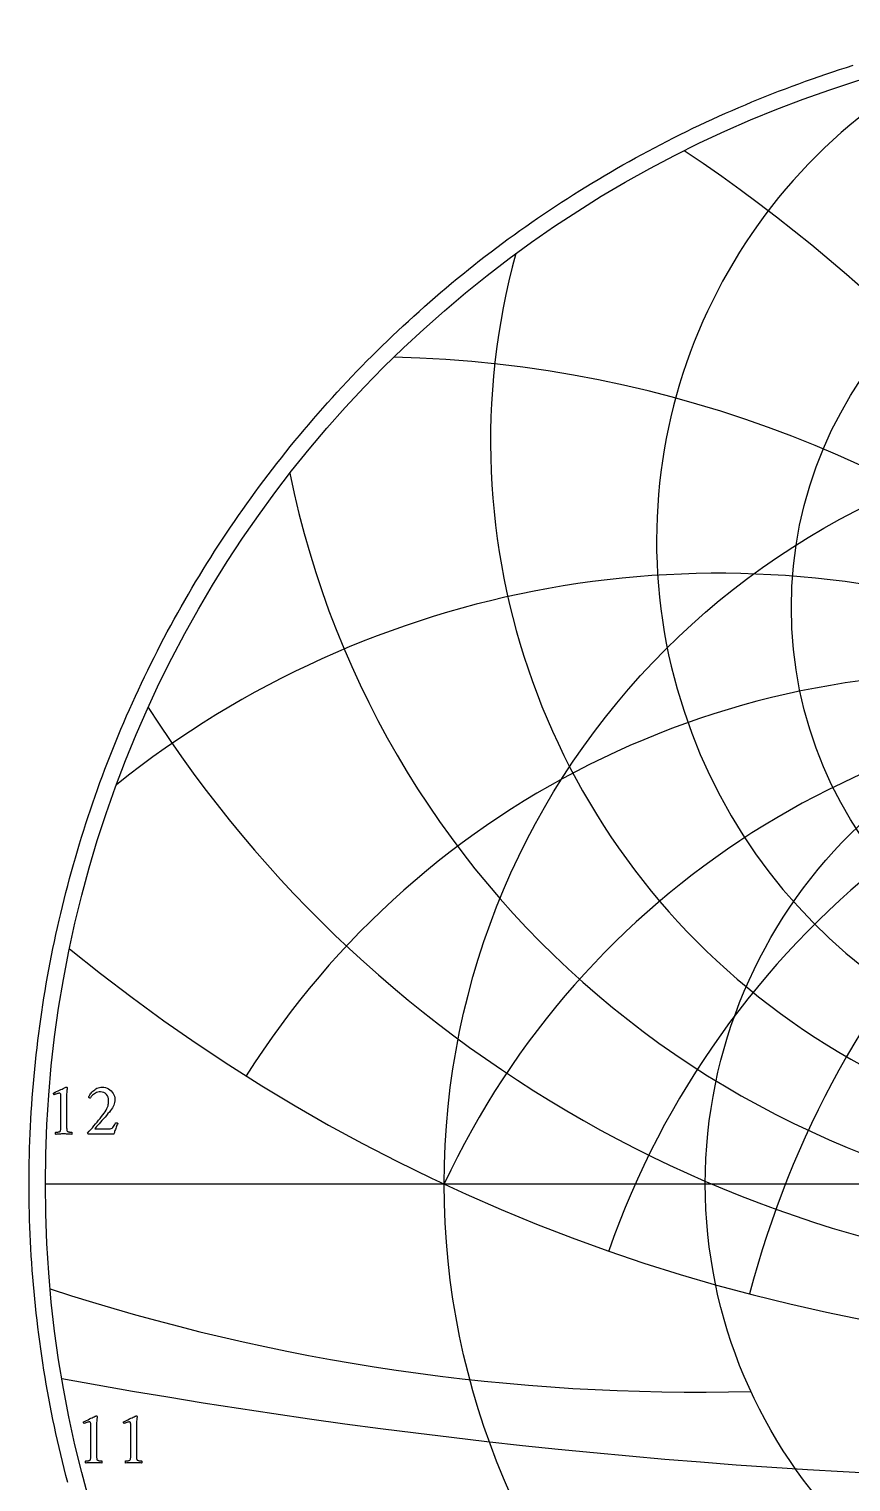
# Model space of a CAD drawing. Header units: millimetres. Extents: x -32.4 to 32.4, y -32.4 to 33.4.
# Drawn here: x -32.35 to -9.65, y -8.23 to 31.9 of the extents above; entities that cross this region are included whole.
import ezdxf

# ---------------------------------------------------------------- set-up
doc = ezdxf.new("R2010")
doc.units = ezdxf.units.MM
for name, color, linetype in [('CUT_OUTER', 1, 'Continuous'), ('ENGRAVE', 7, 'Continuous'), ('ENGRAVE_FINE', 8, 'Continuous'), ('TEXT', 5, 'Continuous')]:
    doc.layers.add(name, color=color, linetype=linetype)

msp = doc.modelspace()

# ---------------------------------------------------------------- linework, layer by layer
at = {"layer": 'CUT_OUTER'}
msp.add_lwpolyline([(-31.2817, -8.2449), (-31.3317, -8.0528), (-31.3805, -7.8604), (-31.4282, -7.6677), (-31.4746, -7.4747), (-31.5199, -7.2815), (-31.564, -7.0879), (-31.6069, -6.8941), (-31.6486, -6.7001), (-31.6891, -6.5057), (-31.7284, -6.3112), (-31.7665, -6.1164), (-31.8035, -5.9213), (-31.8392, -5.7261), (-31.8737, -5.5306), (-31.9071, -5.3349), (-31.9392, -5.1391), (-31.9701, -4.943), (-31.9999, -4.7467), (-32.0284, -4.5503), (-32.0557, -4.3537), (-32.0818, -4.1569), (-32.1067, -3.96), (-32.1304, -3.7629), (-32.1529, -3.5657), (-32.1742, -3.3683), (-32.1942, -3.1709), (-32.2131, -2.9733), (-32.2307, -2.7755), (-32.2471, -2.5777), (-32.2623, -2.3798), (-32.2763, -2.1818), (-32.2891, -1.9837), (-32.3007, -1.7856), (-32.311, -1.5873), (-32.3202, -1.3891), (-32.3281, -1.1907), (-32.3348, -0.9923), (-32.3403, -0.7939), (-32.3445, -0.5955), (-32.3476, -0.397), (-32.3494, -0.1985), (-32.35, 0), (-32.3494, 0.1985), (-32.3476, 0.397), (-32.3445, 0.5955), (-32.3403, 0.7939), (-32.3348, 0.9923), (-32.3281, 1.1907), (-32.3202, 1.3891), (-32.311, 1.5873), (-32.3007, 1.7856), (-32.2891, 1.9837), (-32.2763, 2.1818), (-32.2623, 2.3798), (-32.2471, 2.5777), (-32.2307, 2.7755), (-32.2131, 2.9733), (-32.1942, 3.1709), (-32.1742, 3.3683), (-32.1529, 3.5657), (-32.1304, 3.7629), (-32.1067, 3.96), (-32.0818, 4.1569), (-32.0557, 4.3537), (-32.0284, 4.5503), (-31.9999, 4.7467), (-31.9701, 4.943), (-31.9392, 5.1391), (-31.9071, 5.3349), (-31.8737, 5.5306), (-31.8392, 5.7261), (-31.8035, 5.9213), (-31.7665, 6.1164), (-31.7284, 6.3112), (-31.6891, 6.5057), (-31.6486, 6.7001), (-31.6069, 6.8941), (-31.564, 7.0879), (-31.5199, 7.2815), (-31.4746, 7.4747), (-31.4282, 7.6677), (-31.3805, 7.8604), (-31.3317, 8.0528), (-31.2817, 8.2449), (-31.2305, 8.4367), (-31.1782, 8.6282), (-31.1246, 8.8193), (-31.0699, 9.0101), (-31.0141, 9.2006), (-30.957, 9.3907), (-30.8988, 9.5805), (-30.8395, 9.7699), (-30.7789, 9.9589), (-30.7172, 10.1476), (-30.6544, 10.3359), (-30.5904, 10.5238), (-30.5252, 10.7113), (-30.459, 10.8984), (-30.3915, 11.0851), (-30.3229, 11.2713), (-30.2532, 11.4572), (-30.1823, 11.6426), (-30.1103, 11.8276), (-30.0372, 12.0121), (-29.9629, 12.1962), (-29.8875, 12.3798), (-29.811, 12.563), (-29.7333, 12.7456), (-29.6546, 12.9278), (-29.5747, 13.1096), (-29.4937, 13.2908), (-29.4116, 13.4715), (-29.3284, 13.6517), (-29.2441, 13.8314), (-29.1586, 14.0106), (-29.0721, 14.1892), (-28.9845, 14.3674), (-28.8958, 14.5449), (-28.806, 14.722), (-28.7151, 14.8984), (-28.6232, 15.0743), (-28.5302, 15.2497), (-28.436, 15.4245), (-28.3409, 15.5986), (-28.2446, 15.7722), (-28.1473, 15.9453), (-28.0489, 16.1177), (-27.9495, 16.2895), (-27.849, 16.4607), (-27.7475, 16.6312), (-27.645, 16.8012), (-27.5413, 16.9705), (-27.4367, 17.1391), (-27.331, 17.3072), (-27.2243, 17.4745), (-27.1166, 17.6413), (-27.0078, 17.8073), (-26.898, 17.9727), (-26.7873, 18.1374), (-26.6755, 18.3014), (-26.5627, 18.4648), (-26.4489, 18.6274), (-26.3341, 18.7893), (-26.2183, 18.9506), (-26.1015, 19.1111), (-25.9838, 19.2709), (-25.865, 19.4299), (-25.7453, 19.5883), (-25.6246, 19.7459), (-25.503, 19.9027), (-25.3804, 20.0589), (-25.2568, 20.2142), (-25.1323, 20.3688), (-25.0069, 20.5226), (-24.8805, 20.6757), (-24.7532, 20.828), (-24.6249, 20.9794), (-24.4957, 21.1301), (-24.3656, 21.28), (-24.2346, 21.4292), (-24.1026, 21.5774), (-23.9698, 21.7249), (-23.836, 21.8716), (-23.7014, 22.0174), (-23.5658, 22.1625), (-23.4294, 22.3066), (-23.2921, 22.45), (-23.1539, 22.5925), (-23.0148, 22.7341), (-22.8749, 22.8749), (-22.7341, 23.0148), (-22.5925, 23.1539), (-22.45, 23.2921), (-22.3066, 23.4294), (-22.1625, 23.5658), (-22.0174, 23.7014), (-21.8716, 23.836), (-21.7249, 23.9698), (-21.5774, 24.1026), (-21.4292, 24.2346), (-21.28, 24.3656), (-21.1301, 24.4957), (-20.9794, 24.6249), (-20.828, 24.7532), (-20.6757, 24.8805), (-20.5226, 25.0069), (-20.3688, 25.1323), (-20.2142, 25.2568), (-20.0589, 25.3804), (-19.9027, 25.503), (-19.7459, 25.6246), (-19.5883, 25.7453), (-19.4299, 25.865), (-19.2709, 25.9838), (-19.1111, 26.1015), (-18.9506, 26.2183), (-18.7893, 26.3341), (-18.6274, 26.4489), (-18.4648, 26.5627), (-18.3014, 26.6755), (-18.1374, 26.7873), (-17.9727, 26.898), (-17.8073, 27.0078), (-17.6413, 27.1166), (-17.4745, 27.2243), (-17.3072, 27.331), (-17.1391, 27.4367), (-16.9705, 27.5413), (-16.8012, 27.645), (-16.6312, 27.7475), (-16.4607, 27.849), (-16.2895, 27.9495), (-16.1177, 28.0489), (-15.9453, 28.1473), (-15.7722, 28.2446), (-15.5986, 28.3409), (-15.4245, 28.436), (-15.2497, 28.5302), (-15.0743, 28.6232), (-14.8984, 28.7151), (-14.722, 28.806), (-14.5449, 28.8958), (-14.3674, 28.9845), (-14.1892, 29.0721), (-14.0106, 29.1586), (-13.8314, 29.2441), (-13.6517, 29.3284), (-13.4715, 29.4116), (-13.2908, 29.4937), (-13.1096, 29.5747), (-12.9278, 29.6546), (-12.7456, 29.7333), (-12.563, 29.811), (-12.3798, 29.8875), (-12.1962, 29.9629), (-12.0121, 30.0372), (-11.8276, 30.1103), (-11.6426, 30.1823), (-11.4572, 30.2532), (-11.2713, 30.3229), (-11.0851, 30.3915), (-10.8984, 30.459), (-10.7113, 30.5252), (-10.5238, 30.5904), (-10.3359, 30.6544), (-10.1476, 30.7172), (-9.9589, 30.7789), (-9.7699, 30.8395), (-9.5805, 30.8988)], dxfattribs=at)
at = {"layer": 'ENGRAVE'}
msp.add_lwpolyline([(-31.9, 0), (31.9, 0)], dxfattribs=at)
for centre, radius in [((0, 0), 31.9), ((0, 15.9212), 11.2919), ((0, 0), 20.8814), ((0, 0), 13.6687)]:
    msp.add_circle(centre, radius, dxfattribs=at)
for centre, radius, start, end in [((0, 17.7632), 15.0141, 116.667, 63.333), ((0, 20.5123), 19.6005, 164.66343, 15.33657), ((0, 24.7502), 25.6619, 191.51133, 348.48867), ((0, -9.7372), 23.0401, 25, 155), ((0, -9.7372), 23.0401, 25, 155), ((0, 31.7391), 34.4882, 212.59051, 327.40949), ((0, 44.7803), 49.4096, 230.79439, 309.20561), ((-13.8782, 51.7941), 57.5436, 251.886951, 271.462631)]:
    msp.add_arc(centre, radius, start, end, dxfattribs=at)
at = {"layer": 'ENGRAVE_FINE'}
for centre, radius, start, end in [((-39.9066, -9.7372), 46.0802, 6.79908, 56.16718), ((-39.9066, -9.7372), 46.0802, 6.79908, 56.16718), ((-23.0401, -9.7372), 32.5836, 10.49339, 88.65012), ((-23.0401, -9.7372), 32.5836, 10.49339, 88.65012), ((-13.3022, -9.7372), 26.6044, 14.58788, 128.69057), ((-13.3022, -9.7372), 26.6044, 14.58788, 128.69057), ((13.3022, -9.7372), 26.6044, 51.30943, 165.41212), ((13.3022, -9.7372), 26.6044, 51.30943, 165.41212), ((-6.1736, -9.7372), 23.8528, 19.3086, 147.77007), ((-6.1736, -9.7372), 23.8528, 19.3086, 147.77007), ((6.1736, -9.7372), 23.8528, 32.22993, 160.6914), ((6.1736, -9.7372), 23.8528, 32.22993, 160.6914), ((0, 166.5913), 174.8167, 259.637891, 280.362109)]:
    msp.add_arc(centre, radius, start, end, dxfattribs=at)
at = {"layer": 'TEXT'}
for points in [[(-31.4714, 1.6105), (-31.4714, 2.4291), (-31.472, 2.4492), (-31.4738, 2.4659), (-31.4767, 2.4792), (-31.4808, 2.4892), (-31.4863, 2.4964), (-31.4935, 2.5016), (-31.5023, 2.5047), (-31.5129, 2.5058), (-31.5258, 2.5048), (-31.5419, 2.5019), (-31.5611, 2.497), (-31.5833, 2.4902), (-31.6057, 2.4828), (-31.6253, 2.476), (-31.642, 2.4698), (-31.6559, 2.4643), (-31.664, 2.472), (-31.6699, 2.4804), (-31.6734, 2.4896), (-31.6745, 2.4995), (-31.6745, 2.4997), (-31.6745, 2.5001), (-31.6745, 2.5007), (-31.6745, 2.5016), (-31.6743, 2.5054), (-31.6735, 2.5084), (-31.6722, 2.5106), (-31.6704, 2.512), (-31.6291, 2.5307), (-31.5883, 2.5495), (-31.5478, 2.5685), (-31.5077, 2.5876), (-31.4695, 2.6059), (-31.4347, 2.6226), (-31.4032, 2.6375), (-31.3751, 2.6508), (-31.3518, 2.6617), (-31.3349, 2.6695), (-31.3244, 2.6741), (-31.3202, 2.6757), (-31.316, 2.6757), (-31.3112, 2.6749), (-31.3072, 2.6726), (-31.304, 2.6687), (-31.3015, 2.6633), (-31.2996, 2.6573), (-31.2979, 2.6519), (-31.2965, 2.6469), (-31.2953, 2.6425), (-31.2958, 2.6394), (-31.2974, 2.6298), (-31.3, 2.614), (-31.3036, 2.5918), (-31.3072, 2.5637), (-31.3098, 2.5304), (-31.3114, 2.4917), (-31.3119, 2.4477), (-31.3119, 1.6105), (-31.3118, 1.5881), (-31.3116, 1.5665), (-31.3113, 1.5457), (-31.3108, 1.5256), (-31.3099, 1.5068), (-31.308, 1.4898), (-31.3052, 1.4747), (-31.3015, 1.4613), (-31.298, 1.4563), (-31.2917, 1.4515), (-31.2825, 1.447), (-31.2704, 1.4427), (-31.2568, 1.4389), (-31.2427, 1.4357), (-31.2283, 1.4332), (-31.2134, 1.4313), (-31.1995, 1.4299), (-31.1878, 1.429), (-31.1783, 1.4284), (-31.171, 1.4282), (-31.1682, 1.4233), (-31.166, 1.4168), (-31.1646, 1.4088), (-31.1637, 1.3992), (-31.1638, 1.3896), (-31.165, 1.3816), (-31.1674, 1.3751), (-31.171, 1.3702), (-31.2014, 1.3722), (-31.2305, 1.374), (-31.2584, 1.3758), (-31.2849, 1.3774), (-31.3114, 1.3788), (-31.3388, 1.3797), (-31.3673, 1.3803), (-31.3968, 1.3805), (-31.4252, 1.3803), (-31.4523, 1.3797), (-31.478, 1.3788), (-31.5025, 1.3774), (-31.5273, 1.3758), (-31.5538, 1.374), (-31.5822, 1.3722), (-31.6124, 1.3702), (-31.6159, 1.3751), (-31.6183, 1.3816), (-31.6195, 1.3896), (-31.6196, 1.3992), (-31.6188, 1.4088), (-31.6173, 1.4168), (-31.6151, 1.4233), (-31.6124, 1.4282), (-31.605, 1.4284), (-31.5955, 1.429), (-31.5838, 1.4299), (-31.5699, 1.4313), (-31.555, 1.4332), (-31.5406, 1.4357), (-31.5265, 1.4389), (-31.5129, 1.4427), (-31.501, 1.447), (-31.4922, 1.4515), (-31.4865, 1.4563), (-31.4839, 1.4613), (-31.4801, 1.4747), (-31.4771, 1.4898), (-31.4749, 1.5068), (-31.4735, 1.5256), (-31.4726, 1.5457), (-31.472, 1.5665), (-31.4716, 1.5881), (-31.4714, 1.6105)], [(-29.9007, 1.6789), (-29.9112, 1.6532), (-29.9219, 1.6258), (-29.9329, 1.5968), (-29.9442, 1.566), (-29.9553, 1.535), (-29.9659, 1.5051), (-29.976, 1.4764), (-29.9856, 1.4489), (-29.9942, 1.4242), (-30.0012, 1.4038), (-30.0066, 1.3879), (-30.0105, 1.3764), (-30.7109, 1.3764), (-30.7141, 1.3788), (-30.7174, 1.3818), (-30.7208, 1.3855), (-30.7244, 1.3899), (-30.7276, 1.3943), (-30.7298, 1.3984), (-30.7312, 1.4021), (-30.7316, 1.4054), (-30.6889, 1.4536), (-30.6456, 1.5028), (-30.6019, 1.553), (-30.5576, 1.6043), (-30.5135, 1.656), (-30.4705, 1.7074), (-30.4286, 1.7586), (-30.3876, 1.8095), (-30.3487, 1.8592), (-30.3125, 1.9069), (-30.2792, 1.9525), (-30.2488, 1.996), (-30.2205, 2.0402), (-30.1978, 2.0815), (-30.1806, 2.1199), (-30.169, 2.1556), (-30.1613, 2.1901), (-30.1558, 2.2255), (-30.1525, 2.2616), (-30.1514, 2.2985), (-30.1554, 2.3483), (-30.1672, 2.3939), (-30.187, 2.4353), (-30.2146, 2.4726), (-30.2484, 2.5034), (-30.2864, 2.5254), (-30.3287, 2.5387), (-30.3752, 2.5431), (-30.4143, 2.5409), (-30.4509, 2.5343), (-30.4848, 2.5232), (-30.5161, 2.5078), (-30.5448, 2.4898), (-30.5705, 2.4711), (-30.5935, 2.4515), (-30.6135, 2.4312), (-30.6306, 2.4117), (-30.6446, 2.3949), (-30.6555, 2.3806), (-30.6633, 2.369), (-30.6695, 2.3698), (-30.676, 2.3724), (-30.6825, 2.3766), (-30.6892, 2.3825), (-30.6951, 2.3887), (-30.6993, 2.3941), (-30.7018, 2.3986), (-30.7026, 2.4021), (-30.6982, 2.4131), (-30.691, 2.4273), (-30.6811, 2.4447), (-30.6684, 2.4654), (-30.6531, 2.4879), (-30.635, 2.5109), (-30.6142, 2.5345), (-30.5907, 2.5586), (-30.5649, 2.582), (-30.5371, 2.6037), (-30.5074, 2.6235), (-30.4757, 2.6415), (-30.4421, 2.6565), (-30.4066, 2.6671), (-30.3691, 2.6735), (-30.3296, 2.6757), (-30.282, 2.6726), (-30.2366, 2.6635), (-30.1934, 2.6483), (-30.1524, 2.627), (-30.1146, 2.6009), (-30.081, 2.5713), (-30.0514, 2.5382), (-30.026, 2.5016), (-30.0056, 2.4626), (-29.9911, 2.4224), (-29.9823, 2.3808), (-29.9794, 2.3379), (-29.9814, 2.295), (-29.9872, 2.2535), (-29.9969, 2.2132), (-30.0105, 2.1742), (-30.0275, 2.1365), (-30.0473, 2.1001), (-30.0699, 2.065), (-30.0955, 2.0312), (-30.1317, 1.987), (-30.1698, 1.9413), (-30.2099, 1.8943), (-30.2519, 1.8457), (-30.2943, 1.7973), (-30.3356, 1.7504), (-30.3757, 1.7051), (-30.4146, 1.6613), (-30.451, 1.6205), (-30.4835, 1.5839), (-30.5121, 1.5516), (-30.5369, 1.5235), (-30.1348, 1.5235), (-30.1061, 1.5259), (-30.0802, 1.5331), (-30.0569, 1.5451), (-30.0364, 1.5618), (-30.0176, 1.5835), (-29.9994, 1.6103), (-29.9818, 1.6421), (-29.9649, 1.6789), (-29.9619, 1.6844), (-29.9571, 1.6883), (-29.9505, 1.6906), (-29.9421, 1.6914), (-29.9385, 1.6911), (-29.9338, 1.6903), (-29.9281, 1.689), (-29.9214, 1.6872), (-29.9147, 1.6851), (-29.909, 1.6831), (-29.9043, 1.681), (-29.9007, 1.6789)], [(-30.6432, -7.4692), (-30.6432, -6.6507), (-30.6438, -6.6306), (-30.6455, -6.6139), (-30.6484, -6.6006), (-30.6525, -6.5906), (-30.658, -6.5834), (-30.6652, -6.5782), (-30.6741, -6.5751), (-30.6846, -6.574), (-30.6976, -6.575), (-30.7136, -6.5779), (-30.7328, -6.5828), (-30.7551, -6.5896), (-30.7775, -6.597), (-30.797, -6.6038), (-30.8137, -6.61), (-30.8276, -6.6155), (-30.8358, -6.6078), (-30.8416, -6.5994), (-30.8451, -6.5902), (-30.8463, -6.5802), (-30.8463, -6.5801), (-30.8463, -6.5797), (-30.8463, -6.5791), (-30.8463, -6.5782), (-30.846, -6.5744), (-30.8452, -6.5714), (-30.8439, -6.5692), (-30.8421, -6.5678), (-30.8009, -6.5491), (-30.76, -6.5303), (-30.7195, -6.5113), (-30.6794, -6.4922), (-30.6412, -6.4738), (-30.6064, -6.4572), (-30.5749, -6.4422), (-30.5468, -6.429), (-30.5236, -6.4181), (-30.5067, -6.4103), (-30.4961, -6.4057), (-30.4919, -6.4041), (-30.4878, -6.4041), (-30.483, -6.4049), (-30.4789, -6.4072), (-30.4757, -6.4111), (-30.4732, -6.4165), (-30.4713, -6.4225), (-30.4696, -6.4279), (-30.4682, -6.4329), (-30.467, -6.4373), (-30.4675, -6.4404), (-30.4691, -6.45), (-30.4717, -6.4658), (-30.4753, -6.488), (-30.4789, -6.5161), (-30.4815, -6.5494), (-30.4831, -6.5881), (-30.4836, -6.6321), (-30.4836, -7.4692), (-30.4835, -7.4916), (-30.4833, -7.5133), (-30.483, -7.5341), (-30.4826, -7.5542), (-30.4816, -7.573), (-30.4797, -7.59), (-30.4769, -7.6051), (-30.4732, -7.6184), (-30.4697, -7.6235), (-30.4634, -7.6283), (-30.4542, -7.6328), (-30.4422, -7.6371), (-30.4285, -7.6409), (-30.4144, -7.6441), (-30.4, -7.6466), (-30.3852, -7.6485), (-30.3713, -7.6499), (-30.3595, -7.6508), (-30.35, -7.6514), (-30.3427, -7.6516), (-30.3399, -7.6565), (-30.3378, -7.663), (-30.3363, -7.671), (-30.3354, -7.6806), (-30.3355, -7.6902), (-30.3367, -7.6982), (-30.3391, -7.7047), (-30.3427, -7.7096), (-30.3731, -7.7076), (-30.4023, -7.7057), (-30.4301, -7.704), (-30.4567, -7.7024), (-30.4831, -7.701), (-30.5105, -7.7), (-30.539, -7.6995), (-30.5686, -7.6993), (-30.5969, -7.6995), (-30.624, -7.7), (-30.6498, -7.701), (-30.6743, -7.7024), (-30.699, -7.704), (-30.7255, -7.7057), (-30.7539, -7.7076), (-30.7841, -7.7096), (-30.7876, -7.7047), (-30.79, -7.6982), (-30.7913, -7.6902), (-30.7913, -7.6806), (-30.7905, -7.671), (-30.789, -7.663), (-30.7869, -7.6565), (-30.7841, -7.6516), (-30.7768, -7.6514), (-30.7672, -7.6508), (-30.7555, -7.6499), (-30.7416, -7.6485), (-30.7268, -7.6466), (-30.7123, -7.6441), (-30.6983, -7.6409), (-30.6846, -7.6371), (-30.6727, -7.6328), (-30.6639, -7.6283), (-30.6582, -7.6235), (-30.6556, -7.6184), (-30.6518, -7.6051), (-30.6489, -7.59), (-30.6467, -7.573), (-30.6452, -7.5542), (-30.6443, -7.5341), (-30.6437, -7.5133), (-30.6433, -7.4916), (-30.6432, -7.4692)], [(-29.5407, -7.4692), (-29.5407, -6.6507), (-29.5413, -6.6306), (-29.5431, -6.6139), (-29.546, -6.6006), (-29.5501, -6.5906), (-29.5556, -6.5834), (-29.5627, -6.5782), (-29.5716, -6.5751), (-29.5822, -6.574), (-29.5951, -6.575), (-29.6112, -6.5779), (-29.6304, -6.5828), (-29.6526, -6.5896), (-29.675, -6.597), (-29.6946, -6.6038), (-29.7113, -6.61), (-29.7252, -6.6155), (-29.7333, -6.6078), (-29.7391, -6.5994), (-29.7426, -6.5902), (-29.7438, -6.5802), (-29.7438, -6.5801), (-29.7438, -6.5797), (-29.7438, -6.5791), (-29.7438, -6.5782), (-29.7436, -6.5744), (-29.7428, -6.5714), (-29.7415, -6.5692), (-29.7397, -6.5678), (-29.6984, -6.5491), (-29.6576, -6.5303), (-29.6171, -6.5113), (-29.577, -6.4922), (-29.5388, -6.4738), (-29.5039, -6.4572), (-29.4725, -6.4422), (-29.4444, -6.429), (-29.4211, -6.4181), (-29.4042, -6.4103), (-29.3937, -6.4057), (-29.3895, -6.4041), (-29.3853, -6.4041), (-29.3805, -6.4049), (-29.3765, -6.4072), (-29.3733, -6.4111), (-29.3708, -6.4165), (-29.3689, -6.4225), (-29.3672, -6.4279), (-29.3658, -6.4329), (-29.3646, -6.4373), (-29.3651, -6.4404), (-29.3667, -6.45), (-29.3693, -6.4658), (-29.3729, -6.488), (-29.3765, -6.5161), (-29.3791, -6.5494), (-29.3806, -6.5881), (-29.3812, -6.6321), (-29.3812, -7.4692), (-29.3811, -7.4916), (-29.3809, -7.5133), (-29.3806, -7.5341), (-29.3801, -7.5542), (-29.3792, -7.573), (-29.3773, -7.59), (-29.3745, -7.6051), (-29.3708, -7.6184), (-29.3673, -7.6235), (-29.361, -7.6283), (-29.3518, -7.6328), (-29.3397, -7.6371), (-29.3261, -7.6409), (-29.312, -7.6441), (-29.2976, -7.6466), (-29.2827, -7.6485), (-29.2688, -7.6499), (-29.2571, -7.6508), (-29.2476, -7.6514), (-29.2403, -7.6516), (-29.2375, -7.6565), (-29.2353, -7.663), (-29.2338, -7.671), (-29.233, -7.6806), (-29.2331, -7.6902), (-29.2343, -7.6982), (-29.2367, -7.7047), (-29.2403, -7.7096), (-29.2707, -7.7076), (-29.2998, -7.7057), (-29.3277, -7.704), (-29.3542, -7.7024), (-29.3806, -7.701), (-29.4081, -7.7), (-29.4366, -7.6995), (-29.4661, -7.6993), (-29.4945, -7.6995), (-29.5216, -7.7), (-29.5473, -7.701), (-29.5718, -7.7024), (-29.5966, -7.704), (-29.6231, -7.7057), (-29.6515, -7.7076), (-29.6816, -7.7096), (-29.6852, -7.7047), (-29.6876, -7.6982), (-29.6888, -7.6902), (-29.6889, -7.6806), (-29.6881, -7.671), (-29.6866, -7.663), (-29.6844, -7.6565), (-29.6816, -7.6516), (-29.6743, -7.6514), (-29.6648, -7.6508), (-29.6531, -7.6499), (-29.6392, -7.6485), (-29.6243, -7.6466), (-29.6099, -7.6441), (-29.5958, -7.6409), (-29.5822, -7.6371), (-29.5703, -7.6328), (-29.5615, -7.6283), (-29.5558, -7.6235), (-29.5532, -7.6184), (-29.5494, -7.6051), (-29.5464, -7.59), (-29.5442, -7.573), (-29.5428, -7.5542), (-29.5419, -7.5341), (-29.5412, -7.5133), (-29.5409, -7.4916), (-29.5407, -7.4692)]]:
    msp.add_lwpolyline(points, close=True, dxfattribs=at)

doc.saveas('drawing.dxf')
